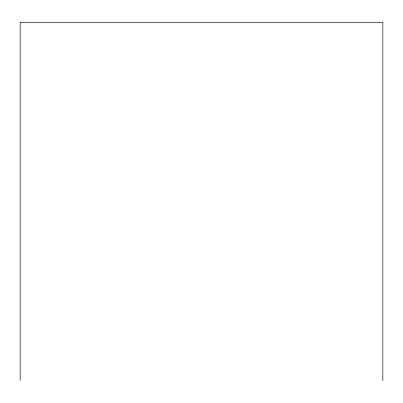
<?xml version="1.0" encoding="UTF-8"?>
<svg xmlns="http://www.w3.org/2000/svg" width="403" height="403" viewBox="0 0 403 403"><rect width="100%" height="100%" fill="white"/><g stroke="black" fill="none" stroke-linecap="round" stroke-linejoin="round"><path stroke-width="0.6" d="M382.85 380.649L382.85 22.351L20.15 22.351L20.15 380.649"/></g></svg>
